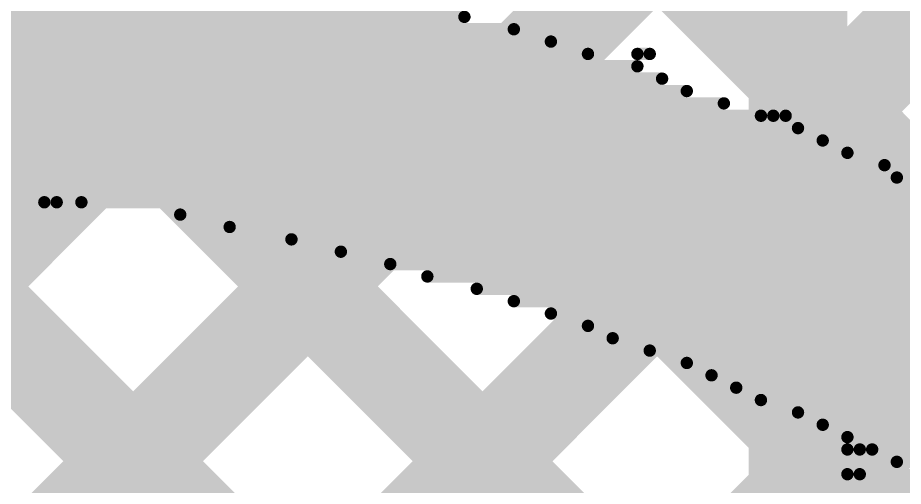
# Model space of a CAD drawing. Header units: millimetres. Extents: x 3.06 to 5.82, y 1.29 to 3.84.
# Drawn here: x 4.7848 to 4.8565, y 1.794 to 1.8319 of the extents above; entities that cross this region are included whole.
import ezdxf

# ---------------------------------------------------------------- set-up
doc = ezdxf.new("R2010")
doc.units = ezdxf.units.MM
doc.header["$MEASUREMENT"] = 0
for name, color, linetype in [('BottomLayer', 5, 'Continuous'), ('BottomOverlay', 54, 'Continuous'), ('TopLayer', 1, 'Continuous')]:
    doc.layers.add(name, color=color, linetype=linetype)

msp = doc.modelspace()

# ---------------------------------------------------------------- linework, layer by layer
at = {"layer": 'BottomLayer', "const_width": 0.008}
for points in [[(4.545702, 1.491), (5.494703, 2.44)], [(4.633639, 1.956598), (5.052246, 1.537991)], [(4.661923, 1.956598), (5.080522, 1.538)], [(4.690207, 1.956598), (5.108806, 1.538)], [(4.718492, 1.956598), (5.13709, 1.538)], [(4.46085, 1.491), (4.88585, 1.916)], [(4.489134, 1.491), (4.914134, 1.916)], [(4.517418, 1.491), (4.942576, 1.916157)]]:
    msp.add_lwpolyline(points, dxfattribs=at)
at = {"layer": 'BottomOverlay', "const_width": 0.001}
for points in [[(4.699, 1.832), (4.821, 1.832)], [(4.696, 1.831), (4.825, 1.831)], [(4.693, 1.83), (4.828, 1.83)], [(4.689, 1.829), (4.831, 1.829)], [(4.835, 1.829), (4.836, 1.829)], [(4.687, 1.828), (4.835, 1.828)], [(4.684, 1.827), (4.837, 1.827)], [(4.681, 1.826), (4.839, 1.826)], [(4.679, 1.825), (4.842, 1.825)], [(4.676, 1.824), (4.845, 1.824)], [(4.846, 1.824), (4.847, 1.824)], [(4.673, 1.823), (4.848, 1.823)], [(4.671, 1.822), (4.85, 1.822)], [(4.669, 1.821), (4.852, 1.821)], [(4.666, 1.82), (4.855, 1.82)], [(4.773, 1.819), (4.856, 1.819)], [(4.783, 1.818), (4.858, 1.818)], [(4.787, 1.817), (4.788, 1.817)], [(4.79, 1.817), (4.861, 1.817)], [(4.798, 1.816), (4.863, 1.816)], [(4.802, 1.815), (4.864, 1.815)], [(4.807, 1.814), (4.866, 1.814)], [(4.811, 1.813), (4.868, 1.813)], [(4.815, 1.812), (4.871, 1.812)], [(4.818, 1.811), (4.872, 1.811)], [(4.822, 1.81), (4.874, 1.81)], [(4.825, 1.809), (4.875, 1.809)], [(4.828, 1.808), (4.877, 1.808)], [(4.831, 1.807), (4.879, 1.807)], [(4.833, 1.806), (4.88, 1.806)], [(4.836, 1.805), (4.882, 1.805)], [(4.839, 1.804), (4.884, 1.804)], [(4.841, 1.803), (4.885, 1.803)], [(4.843, 1.802), (4.887, 1.802)], [(4.845, 1.801), (4.888, 1.801)], [(4.848, 1.8), (4.889, 1.8)], [(4.85, 1.799), (4.892, 1.799)], [(4.852, 1.798), (4.892, 1.798)], [(4.852, 1.797), (4.853, 1.797)], [(4.854, 1.797), (4.894, 1.797)], [(4.856, 1.796), (4.895, 1.796)], [(4.852, 1.795), (4.853, 1.795)]]:
    msp.add_lwpolyline(points, dxfattribs=at)
at = {"layer": 'BottomOverlay', "const_width": 0.0005}
for points in [[(4.82075, 1.832, 1), (4.82125, 1.832, 1)], [(4.82475, 1.831, 1), (4.82525, 1.831, 1)], [(4.82775, 1.83, 1), (4.82825, 1.83, 1)], [(4.83075, 1.829, 1), (4.83125, 1.829, 1)], [(4.83475, 1.829, 1), (4.83525, 1.829, 1)], [(4.83575, 1.829, 1), (4.83625, 1.829, 1)], [(4.83475, 1.828, 1), (4.83525, 1.828, 1)], [(4.83675, 1.827, 1), (4.83725, 1.827, 1)], [(4.83875, 1.826, 1), (4.83925, 1.826, 1)], [(4.84175, 1.825, 1), (4.84225, 1.825, 1)], [(4.84475, 1.824, 1), (4.84525, 1.824, 1)], [(4.84575, 1.824, 1), (4.84625, 1.824, 1)], [(4.84675, 1.824, 1), (4.84725, 1.824, 1)], [(4.84775, 1.823, 1), (4.84825, 1.823, 1)], [(4.84975, 1.822, 1), (4.85025, 1.822, 1)], [(4.85175, 1.821, 1), (4.85225, 1.821, 1)], [(4.85475, 1.82, 1), (4.85525, 1.82, 1)], [(4.85575, 1.819, 1), (4.85625, 1.819, 1)], [(4.78675, 1.817, 1), (4.78725, 1.817, 1)], [(4.78775, 1.817, 1), (4.78825, 1.817, 1)], [(4.78975, 1.817, 1), (4.79025, 1.817, 1)], [(4.79775, 1.816, 1), (4.79825, 1.816, 1)], [(4.80175, 1.815, 1), (4.80225, 1.815, 1)], [(4.80675, 1.814, 1), (4.80725, 1.814, 1)], [(4.81075, 1.813, 1), (4.81125, 1.813, 1)], [(4.81475, 1.812, 1), (4.81525, 1.812, 1)], [(4.81775, 1.811, 1), (4.81825, 1.811, 1)], [(4.82175, 1.81, 1), (4.82225, 1.81, 1)], [(4.82475, 1.809, 1), (4.82525, 1.809, 1)], [(4.82775, 1.808, 1), (4.82825, 1.808, 1)], [(4.83075, 1.807, 1), (4.83125, 1.807, 1)], [(4.83275, 1.806, 1), (4.83325, 1.806, 1)], [(4.83575, 1.805, 1), (4.83625, 1.805, 1)], [(4.83875, 1.804, 1), (4.83925, 1.804, 1)], [(4.84075, 1.803, 1), (4.84125, 1.803, 1)], [(4.84275, 1.802, 1), (4.84325, 1.802, 1)], [(4.84475, 1.801, 1), (4.84525, 1.801, 1)], [(4.84775, 1.8, 1), (4.84825, 1.8, 1)], [(4.84975, 1.799, 1), (4.85025, 1.799, 1)], [(4.85175, 1.798, 1), (4.85225, 1.798, 1)], [(4.85175, 1.797, 1), (4.85225, 1.797, 1)], [(4.85275, 1.797, 1), (4.85325, 1.797, 1)], [(4.85375, 1.797, 1), (4.85425, 1.797, 1)], [(4.85575, 1.796, 1), (4.85625, 1.796, 1)], [(4.85175, 1.795, 1), (4.85225, 1.795, 1)], [(4.85275, 1.795, 1), (4.85325, 1.795, 1)]]:
    msp.add_lwpolyline(points, format="xyb", close=True, dxfattribs=at)
at = {"layer": 'TopLayer', "const_width": 0.008}
for points in [[(4.484859, 2.190231), (4.848, 1.82709)], [(4.848, 1.479098), (4.848, 1.993972)], [(4.671, 1.975806), (4.848, 1.798806)], [(4.671, 1.947522), (4.848, 1.770522)], [(4.671, 1.919237), (4.848, 1.742237)], [(4.541, 1.57115), (4.848, 1.87815)], [(4.541, 1.542866), (4.848, 1.849866)], [(4.541, 1.514582), (4.848, 1.821582)], [(4.541, 1.486297), (4.848, 1.793297)]]:
    msp.add_lwpolyline(points, dxfattribs=at)
at = {"layer": 'TopLayer', "const_width": 0.004}
for points in [[(4.846, 1.82709, 1), (4.85, 1.82709, 1)], [(4.846, 1.821582, 1), (4.85, 1.821582, 1)], [(4.846, 1.798806, 1), (4.85, 1.798806, 1)], [(4.846, 1.793297, 1), (4.85, 1.793297, 1)]]:
    msp.add_lwpolyline(points, format="xyb", close=True, dxfattribs=at)

doc.saveas('drawing.dxf')
